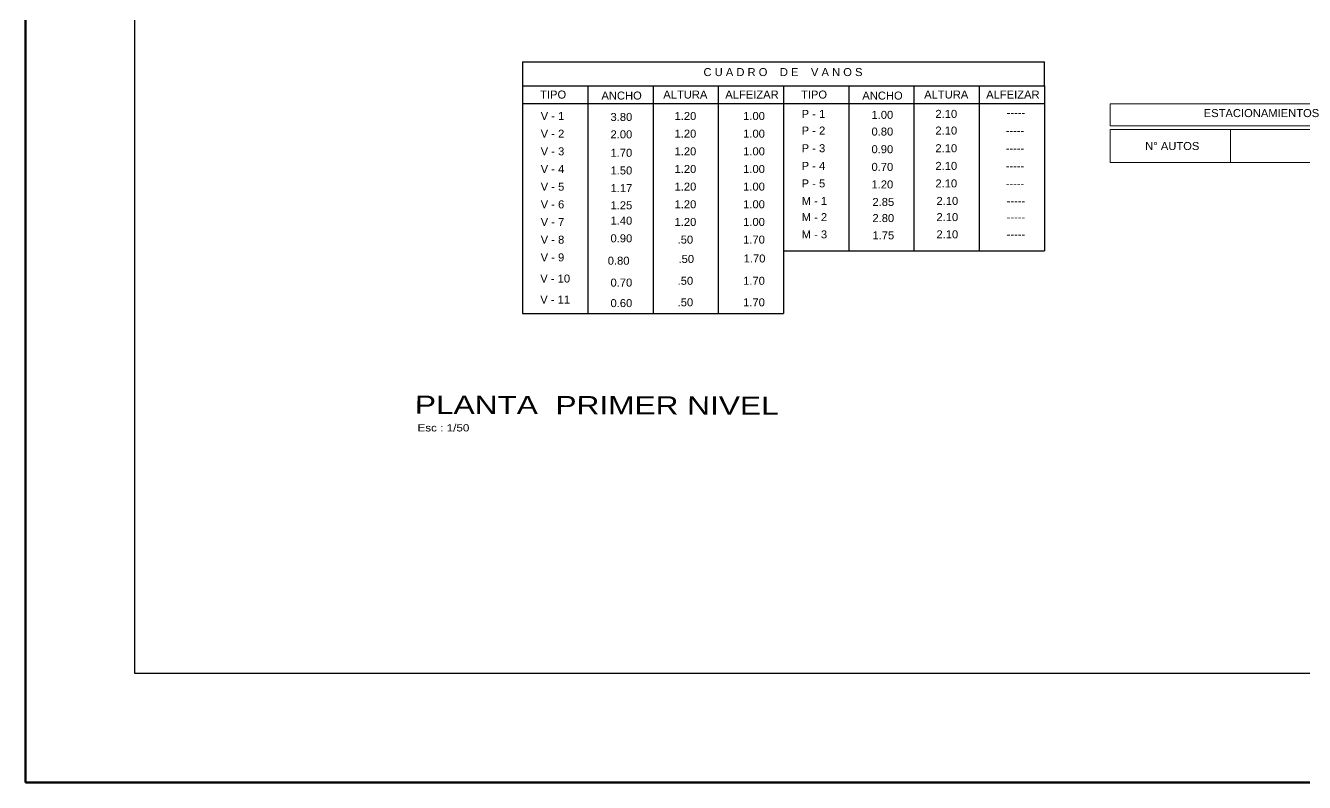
# Model space of a CAD drawing. Header units: millimetres. Extents: x 2204.1 to 2242.3, y 1175.1 to 1221.8.
# Drawn here: x 2204.07 to 2221.65, y 1175.08 to 1185.49 of the extents above; entities that cross this region are included whole.
import ezdxf
from ezdxf.enums import TextEntityAlignment as Align

# ---------------------------------------------------------------- set-up
doc = ezdxf.new("R2010")
doc.units = ezdxf.units.MM
for name, color, linetype in [('02', 7, 'Continuous'), ('MEMBRETE', 7, 'Continuous'), ('muros', 1, 'Continuous')]:
    doc.layers.add(name, color=color, linetype=linetype)
for name, color, linetype, lineweight in [('pozos de luz', 4, 'Continuous', 5), ('TEXTO', 4, 'Continuous', 5), ('VANOS', 3, 'Continuous', 18)]:
    doc.layers.add(name, color=color, linetype=linetype, lineweight=lineweight)
doc.styles.add('ARVIM', font='framd.ttf', dxfattribs={"width": 0.9, "height": 0.2})
doc.styles.add('NOTAS', font='arial.ttf')

msp = doc.modelspace()

# ---------------------------------------------------------------- linework, layer by layer
at = {"layer": '02', "color": 2}
for p, q in [((2210.899, 1184.987), (2210.899, 1181.527)), ((2210.899, 1184.987), (2218.071, 1184.987)), ((2218.071, 1184.66), (2218.071, 1184.987)), ((2210.899, 1184.66), (2214.485, 1184.66)), ((2211.795, 1184.66), (2211.795, 1181.527)), ((2212.692, 1184.66), (2212.692, 1181.527)), ((2213.588, 1184.66), (2213.588, 1181.527)), ((2214.485, 1184.66), (2216.051, 1184.66)), ((2214.485, 1184.66), (2214.485, 1182.388)), ((2214.485, 1184.66), (2214.485, 1181.527)), ((2215.382, 1184.66), (2215.382, 1182.388)), ((2216.051, 1184.66), (2218.071, 1184.66)), ((2216.278, 1184.66), (2216.278, 1182.388)), ((2217.175, 1184.66), (2217.175, 1182.388)), ((2218.071, 1184.66), (2218.071, 1182.388)), ((2210.899, 1184.417), (2214.485, 1184.417)), ((2214.485, 1184.417), (2218.071, 1184.417)), ((2214.485, 1182.388), (2218.071, 1182.388)), ((2210.899, 1181.527), (2214.485, 1181.527))]:
    msp.add_line(p, q, dxfattribs=at)
at = {"layer": 'MEMBRETE', "color": 4}
for p, q in [((2205.568, 1176.579), (2205.568, 1220.281)), ((2240.809, 1176.579), (2205.568, 1176.579))]:
    msp.add_line(p, q, dxfattribs=at)
at = {"layer": 'muros', "color": 4, "lineweight": 200}
for p, q in [((2204.068, 1175.079), (2204.068, 1221.781)), ((2242.309, 1175.079), (2204.068, 1175.079))]:
    msp.add_line(p, q, dxfattribs=at)
at = {"layer": 'VANOS', "color": 3}
for p, q in [((2218.975, 1184.411), (2223.088, 1184.411)), ((2218.975, 1184.107), (2223.088, 1184.107))]:
    msp.add_line(p, q, dxfattribs=at)
at = {"layer": 'VANOS', "color": 2}
for p, q in [((2218.975, 1184.057), (2218.975, 1183.606)), ((2220.628, 1184.057), (2220.628, 1183.606)), ((2218.975, 1183.606), (2223.088, 1183.606))]:
    msp.add_line(p, q, dxfattribs=at)
at = {"layer": 'VANOS', "color": 3}
msp.add_lwpolyline([(2218.975, 1184.107), (2218.975, 1184.411)], dxfattribs=at)
at = {"layer": 'VANOS', "color": 2}
msp.add_lwpolyline([(2218.975, 1184.057), (2223.088, 1184.057)], dxfattribs=at)

# ---------------------------------------------------------------- texts
at = {"layer": 'pozos de luz', "style": 'ARVIM', "width": 1.2}
msp.add_text('Esc : 1/50', height=0.1, rotation=360, dxfattribs=at).set_placement((2209.454, 1179.906))
at = {"layer": 'TEXTO', "color": 6, "style": 'NOTAS'}
for s, p in [('C U A D R O    D E    V A N O S', (2214.478, 1184.848)), ('ESTACIONAMIENTOS', (2221.055, 1184.284))]:
    msp.add_text(s, height=0.11, dxfattribs=at).set_placement(p, align=Align.MIDDLE_CENTER)
at = {"layer": 'TEXTO', "color": 4, "style": 'NOTAS'}
for s, p in [('TIPO', (2211.319, 1184.539)), ('ANCHO', (2212.26, 1184.525)), ('ALTURA', (2213.136, 1184.539)), ('ALFEIZAR', (2214.052, 1184.539)), ('TIPO', (2214.905, 1184.539)), ('ANCHO', (2215.846, 1184.525)), ('ALTURA', (2216.722, 1184.539)), ('ALFEIZAR', (2217.638, 1184.539)), ('N° AUTOS', (2219.829, 1183.831))]:
    msp.add_text(s, height=0.11, dxfattribs=at).set_placement(p, align=Align.MIDDLE_CENTER)
at = {"layer": 'TEXTO', "color": 3, "style": 'NOTAS'}
for s, p in [('V - 1', (2211.31, 1184.244)), ('3.80', (2212.257, 1184.231)), ('1.20', (2213.137, 1184.244)), ('1.00', (2214.08, 1184.244)), ('P - 1', (2214.897, 1184.273)), ('1.00', (2215.844, 1184.26)), ('2.10', (2216.723, 1184.273)), ('-----', (2217.68, 1184.29)), ('V - 2', (2211.31, 1184.001)), ('2.00', (2212.257, 1183.992)), ('1.20', (2213.137, 1184.001)), ('1.00', (2214.08, 1184.001)), ('P - 2', (2214.897, 1184.044)), ('0.80', (2215.844, 1184.03)), ('2.10', (2216.723, 1184.044)), ('-----', (2217.667, 1184.044)), ('P - 3', (2214.897, 1183.801)), ('2.10', (2216.723, 1183.801)), ('V - 3', (2211.31, 1183.758)), ('1.70', (2212.257, 1183.738)), ('1.20', (2213.137, 1183.758)), ('1.00', (2214.08, 1183.758)), ('0.90', (2215.844, 1183.787)), ('-----', (2217.667, 1183.801)), ('V - 4', (2211.31, 1183.515)), ('1.50', (2212.257, 1183.495)), ('1.20', (2213.137, 1183.515)), ('1.00', (2214.08, 1183.515)), ('P - 4', (2214.897, 1183.558)), ('0.70', (2215.844, 1183.544)), ('2.10', (2216.723, 1183.558)), ('-----', (2217.667, 1183.558)), ('1.20', (2213.137, 1183.273)), ('1.00', (2214.08, 1183.273)), ('P - 5', (2214.897, 1183.317)), ('1.20', (2215.844, 1183.303)), ('2.10', (2216.723, 1183.317)), ('V - 5', (2211.31, 1183.272)), ('1.17', (2212.257, 1183.252)), ('-----', (2217.667, 1183.317)), ('V - 6', (2211.31, 1183.029)), ('1.25', (2212.257, 1183.016)), ('1.20', (2213.137, 1183.03)), ('1.00', (2214.08, 1183.03)), ('M - 1', (2214.91, 1183.076)), ('2.85', (2215.857, 1183.062)), ('2.10', (2216.737, 1183.076)), ('-----', (2217.68, 1183.076)), ('V - 7', (2211.31, 1182.786)), ('1.40', (2212.257, 1182.805)), ('1.20', (2213.137, 1182.787)), ('1.00', (2214.08, 1182.787)), ('M - 2', (2214.91, 1182.853)), ('2.80', (2215.857, 1182.84)), ('2.10', (2216.737, 1182.854)), ('-----', (2217.68, 1182.854)), ('M - 3', (2214.91, 1182.616)), ('1.75', (2215.857, 1182.603)), ('2.10', (2216.737, 1182.617)), ('V - 8', (2211.31, 1182.543)), ('0.90', (2212.257, 1182.562)), ('.50', (2213.137, 1182.544)), ('1.70', (2214.08, 1182.544)), ('-----', (2217.68, 1182.617)), ('V - 9', (2211.309, 1182.3)), ('0.80', (2212.219, 1182.254)), ('.50', (2213.149, 1182.278)), ('1.70', (2214.087, 1182.285)), ('V - 10', (2211.347, 1182.009)), ('0.70', (2212.257, 1181.953)), ('.50', (2213.137, 1181.978)), ('1.70', (2214.08, 1181.978)), ('V - 11', (2211.347, 1181.72)), ('0.60', (2212.257, 1181.671)), ('.50', (2213.137, 1181.682)), ('1.70', (2214.08, 1181.682))]:
    msp.add_text(s, height=0.11, dxfattribs=at).set_placement(p, align=Align.MIDDLE_CENTER)
at = {"layer": 'TEXTO', "color": 6, "style": 'ARVIM', "width": 1.3}
msp.add_text('PLANTA  PRIMER NIVEL', height=0.25, rotation=359.8442, dxfattribs=at).set_placement((2211.918, 1180.142), align=Align.CENTER)

doc.saveas('drawing.dxf')
